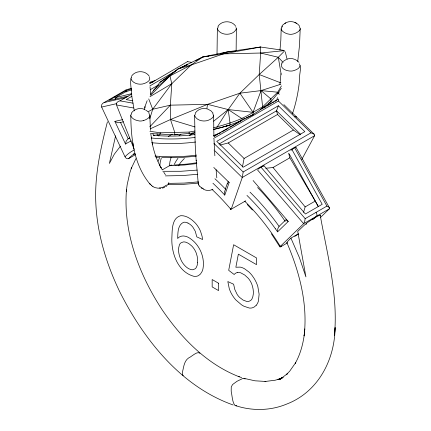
<?xml version="1.0" encoding="UTF-8"?>
<svg xmlns="http://www.w3.org/2000/svg" width="431" height="431" viewBox="0 0 431 431"><rect width="100%" height="100%" fill="white"/><g stroke="black" fill="none" stroke-linecap="round" stroke-linejoin="round"><path stroke-width="0.65" d="M218.312 26.803L217.364 28.678L217.019 54.225M235.972 27.498L236.377 28.791L236.129 50.621M299.389 63.853C301.829 68.2 299.092 73.97 299.653 78.684C298.667 90.65 296.216 102.486 292.423 113.876M227.897 181.72L229.168 182.496L224.777 195.108L222.692 192.899A145.904 72.198 56.9 0 0 212.936 183.245M281.184 28.823L280.813 40.379L279.983 50.055M300.202 28.715L299.507 45.395L297.735 61.444M198.228 183.342L195.906 156.976L195.124 143.2L194.623 115.567L195.464 113.676M212.672 113.542C215.543 116.585 210.937 119.295 208.405 120.217C203.669 122.151 196.541 120.561 194.623 115.567M236.377 28.791C233.473 36.091 220.257 36.059 217.364 28.812M131.767 95.962C131.805 89.95 129.623 83.323 131.266 77.445M300.132 65.631C299.448 68.82 295.634 70.086 292.848 70.883C288.775 71.848 279.827 69.375 281.696 64.074M314.134 134.181L311.004 132.813L278.431 100.999L278.291 99.189M283.873 104.631L314.161 134.203L314.582 135.727L242.27 177.47L243.17 171.974L213.954 143.437M258.174 169.162A3.184 0.377 -34.8 0 1 261.014 167.206L305.17 218.652L304.652 221.663L303.661 223.667L329.359 208.836C330.205 207.537 328.207 206.708 326.919 206.093L294.675 147.774L290.898 150.333M159.804 165.994L160.208 162.342L161.313 157.935M150.564 133.605L174.706 134.811L174.706 132.231L170.487 119.516L170.358 105.169L171.802 83.679L169.943 75.937L177.965 68.992L202.807 56.962L227.045 51.973M213.733 129.413C231.183 125.561 248.466 118.891 262.716 107.949L259.209 74.525L260.653 53.035L260.513 47.017L227.703 51.839L223.43 53.87L191.111 65.016L177.965 68.992L160.003 82.299L150.775 94.093M280.964 73.679L279.951 84.228M162.191 169.922L169.426 165.741L169.981 161.48L171.112 157.369M149.568 83.792L187.884 61.38M290.99 238.246L299.48 257.819L305.935 276.928L297.735 231.431L303.311 226.119A39.178 4.639 -34.8 0 1 305.051 224.546L306.651 223.183A8.049 0.954 -34.8 0 1 307.147 222.779L312.486 219.131A29.195 3.459 -34.8 0 1 314.759 217.795L315.6 217.305A31.598 3.739 -34.8 0 1 317.308 216.34L320.185 215.042C327.28 254.796 338.27 294.847 334.456 335.566L335.113 327.56C334.709 360.311 317.846 392.366 286.162 404.283C269.978 410.937 251.278 411.055 234.836 405.366C232.228 401.606 232.32 396.622 231.339 392.275A38.273 26.679 -73.4 0 1 231.188 391.025L231.258 387.011L232.535 384.576L236.958 381.306L242.858 378.434L243.968 378.353L254.969 380.805L265.949 381.467L264.93 381.5L275.129 380.234L279.918 378.876L277.925 379.501L282.483 377.685L278.911 379.528L283.172 377.276L279.854 379.409L287.622 373.515L286.243 374.798L289.724 371.145L295.671 362.665L295.267 363.333C300.068 354.751 302.794 345.161 304.162 335.458L304.124 335.814C307.917 303.86 299.405 271.649 286.841 242.551A9.665 1.142 -34.8 0 1 286.954 242.362L287.579 241.581A38.267 4.531 -34.8 0 1 288.409 240.67L290.925 238.106L298.371 233.807M304.124 335.814L304.846 328.896M268.922 103.031L268.621 104.862M206.788 108.968L207.58 104.334L239.9 93.188L261.057 90.596L280.829 84.234M144.358 109.76L144.978 106.576L147.165 100.665M242.421 167.007L244.091 158.473L293.392 130.011L300.342 134.828M115.589 135.83L109.388 163.457L114.36 154.126L120.481 146.147M107.421 121.806C101.285 145.883 95.628 170.38 95.639 195.362C95.693 228.92 105.309 261.881 119.829 291.932C144.056 339.93 180.945 386.424 233.139 404.978M276.977 99.329L277.424 97.589M303.516 212.375L305.159 206.891L315.244 201.067L289.847 157.805L288.673 153.301M149.767 118.746L152.714 109.253L171.802 83.679L191.111 65.016L202.807 56.962L223.43 53.87L260.513 47.017L283.641 50.362M158.145 161.307L159.89 156.889M225.397 188.972L227.595 182.663M227.584 184.037L227.778 183.477M115.077 99.426L115.756 97.541L125.841 91.717L131.622 89.907M278.378 105.767L216.755 141.346L243.224 167.201L304.846 131.627L278.378 105.767L276.546 110.826L277.51 114.495L293.392 130.011M281.4 85.909L277.704 92.207L261.057 90.596L253.035 112.329L253.035 114.915L246.252 117.722M286.399 219.287L286.61 220.5L288.237 221.464L277.58 231.84L275.447 228.796M135.921 158.63L131.191 168.569L131.665 167.325L129.812 172.858L127.15 184.791L126.348 191.278L126.455 189.877C123.099 232.524 139.121 274.552 162.153 309.776C181.397 338.125 206.74 364.195 239.232 376.802L238.451 376.511L241.662 377.631M279.062 92.466L278.431 93.597M301.792 159.486L314.528 135.824M131.245 114.183L130.911 114.861A6.411 3.663 0.5 0 0 130.846 115.993C132.29 119.204 136.25 120.54 139.515 120.992A6.411 3.663 0.5 0 0 141.497 120.971L143.475 120.594M284.519 51.003L278.291 57.28L259.209 74.525L239.9 93.188L228.193 109.566L216.992 127.258L216.992 128.589M281.745 26.41L283.092 24.675L285.812 22.875M281.68 63.212L282.273 62.296M131.433 76.341C135.296 70.14 145.462 70.129 149.32 76.341M195.184 113.148C197.473 109.663 202.117 107.755 206.201 108.634M217.924 26.393C221.803 20.209 231.926 20.225 235.811 26.393M131.353 113.137C134.1 109.048 140.005 107.292 144.509 109.415M262.716 107.949L270.997 101.608L277.704 93.532L281.303 88.296M320.034 215.559L320.141 215.392A8.049 0.954 -34.8 0 0 320.228 215.225L320.211 215.053M131.347 77.321L131.622 76.96M149.207 117.232L149.702 116.327A6.422 3.669 0.5 0 0 149.702 114.969L149.368 114.29M168.483 183.283L168.128 183.73M281.976 26.97L281.298 28.134A6.422 3.744 -0.5 0 0 281.298 29.518L281.793 30.439M299.41 30.563L300.089 29.405A6.411 3.739 -0.5 0 0 300.154 28.252L299.41 26.867M281.788 63.95L282.095 63.599M225.208 190.006L224.379 192.178L224.761 195.065M256.278 305.218L254.215 307.017L252.237 307.853A19.767 11.411 60 0 1 249.237 308.025L243.968 306.247A30.078 17.369 60 0 1 241.425 304.739L235.865 299.949A19.153 11.055 60 0 1 232.476 295.424A19.977 11.535 60 0 1 231.512 293.77A19.023 10.985 60 0 1 229.276 288.668L227.821 281.551L233.624 284.228L234.766 289.416L237.109 294.33A11.777 6.799 60 0 0 239.588 297.401L243.014 300.03L246.677 301.436A12.86 7.424 60 0 0 248.902 301.344L250.449 300.617A14.724 8.501 60 0 0 251.973 298.942C254.215 294.368 253.487 288.829 251.796 284.191A12.978 7.494 60 0 0 250.244 281.05A12.262 7.079 60 0 0 248.24 278.248L244.749 275.037L240.859 272.893A12.978 7.494 60 0 0 237.756 272.451M125.038 156.749A3.362 2.715 74.2 0 0 128.794 158.516L129.235 158.015A135.964 63.923 61.2 0 1 134.763 153.404M149.708 126.903L170.358 105.169L207.58 104.334L228.193 109.566L253.035 112.329L262.716 106.753L277.704 92.207L277.704 93.532M150.613 95.337L169.943 75.937L191.111 65.016M262.888 166.506L263.842 165.574L305.396 213.997L322.199 204.294L291.852 149.401M279.363 226.113L286.195 219.465M314.183 218.517L316.505 216.26A3.168 1.832 60 0 0 316.042 212.375M320.303 217.66L329.359 208.836M225.359 189.855L225.628 189.645M279.062 226.329L277.817 228.629L277.58 231.84M153.296 90.483L169.943 75.937L168.284 76.066M213.674 121.186L228.193 109.566L242.071 118.67L242.071 119.866M283.027 61.493L286.416 59.376M179 135.743L180.918 134.327M189.182 135.49L192.872 132.969M166.635 185.061L165.073 186.052M122.663 119.608L114.883 121.38L125.54 144.062L127.032 143.114A148.765 70.323 61.2 0 1 131.326 140.942M230.86 209.687L231.043 209.525A136.336 67.468 56.9 0 0 212.025 189.424M160.003 82.299L169.943 75.937M165.967 186.575L166.603 186.176M149.983 96.679L171.802 83.679M260.098 109.549L278.14 99.103M133.863 150.214A139.078 65.738 61.2 0 0 125.001 156.771L101.641 107.055C100.816 105.202 102.395 103.224 104.081 102.556L125.83 89.998L131.353 88.22M131.358 88.937L125.604 90.79L108.801 100.493L128.169 96.081M116.424 104.814C115.842 102.697 118.191 101.188 119.996 100.859L131.595 94.168M131.967 96.253L126.154 99.609L132.77 100.789M149.988 85.85L175.568 71.083M182.545 67.053L187.776 64.03M150.365 89.626L158.489 84.939M129.833 137.904L128.201 138.841L120.464 122.372A3.168 0.377 -25.2 0 1 120.174 122.539L123.449 121.79M128.783 158.495L135.426 154.659M168.198 136.568L172.26 134.224M189.236 135.657L194.473 132.635M242.023 119.985L213.706 136.32M214.223 136.476L215.387 135.803M216.556 135.129L217.72 134.456M219.471 133.448L220.634 132.775M221.803 132.101L228.214 128.395M229.965 127.387L241.629 120.653M262.037 108.871L263.201 108.197M264.37 107.524L265.534 106.85M266.703 106.177L268.454 105.169M269.617 104.496L271.368 103.483M272.532 102.81L273.701 102.136M274.865 101.463L276.616 100.455M213.501 138.486L278.431 100.999M218.991 144.051L276.546 110.826L300.612 134.332M219.988 145.091L228.209 142.957L277.51 114.495M243.17 171.974L311.004 132.813M261.019 167.206L263.842 165.574M265.776 168.273L273.038 167.508L289.847 157.805M245.799 200.781L231.221 209.202L242.238 177.561L214.051 150.026M305.17 218.652L326.919 206.093M280.042 247.011A3.362 0.399 -34.8 0 0 281.179 246.494L287.272 242.971M269.235 102.562L270.997 101.608L270.997 99.022L261.057 90.596M148.108 111.731L152.714 109.253L170.358 105.169M284.864 23.382C289.508 20.09 296.62 21.534 299.658 26.296M212.962 189.187C210.016 190.868 206.201 190.96 203.308 189.085M195.868 60.555L202.807 56.962L208.739 56.154M120.125 122.566L117.604 122.754L114.883 121.38M259.306 47.609L260.513 47.017M164.669 187.291L162.471 188.18M150.317 128.799L170.487 119.516L207.58 104.334M177.965 68.992L187.711 64.688M213.307 135.636L219.815 133.082M227.148 125.636L225.3 126.402L229.987 125.281L229.987 122.7L228.193 109.566M243.17 118.999L245.023 118.234M287.267 242.755L286.814 242.798M149.562 82.359L155.079 80.581M149.896 82.967L153.097 81.938M220.236 53.8L227.078 52.006M213.652 129.402L224.653 126.569M115.756 97.541L131.385 93.737M287.477 58.955C291.545 57.603 296.14 59.23 298.969 62.301M104.081 102.556L126.251 97.508M101.641 107.055L116.575 103.65M135.404 154.088L133.303 154.034M149.918 131.32L160.262 132.796L189.128 132.069L194.925 131.013M213.733 127.786C227.223 123.988 241.193 120.152 253.035 112.329L239.9 93.188M177.944 134.3L174.706 134.811L194.925 132.888M196.638 162.794L186.725 164.109L175.175 164.976M196.854 163.575L184.349 165.008L169.426 165.741M236.732 405.786L235.843 405.824M194.817 134.504L193.848 134.634A106.101 61.256 0 0 1 153.361 135.269A106.101 61.256 0 0 1 152.973 133.82M198.691 183.089L183.881 184.317L168.068 184.533M223.339 126.644L224.643 126.482M196.229 156.243L178.984 157.703L161.964 157.574M197.781 174.259L182.83 175.557L165.396 175.886M198.379 181.887L184.209 183.073L168.311 183.374M197.172 170.094L180.885 171.279L162.853 171.296M159.831 188.676L160.806 188.573M159.357 188.094L158.759 188.148A6.126 4.321 -8 0 1 157.854 188.158L155.16 187.663L152.779 186.585M223.43 53.87L260.653 53.035L284.309 50.621M227.703 51.839L235.434 51.181M183.358 375.412L182.378 374.9L182.378 372.659A38.289 16.286 -49.4 0 1 182.528 371.754C183.762 366.959 184.107 361.027 188.595 357.972C191.461 356.868 197.253 350.705 199.892 353.253M263.53 107.05L265.259 107.017M155.914 157.153L158.597 157.363M187.83 61.698L191.736 62.393M119.996 100.859L133.023 103.176M133.551 107.987L116.472 104.948L134.219 149.347M243.968 378.353L245.153 378.989M260.653 53.035L278.291 57.28L283.113 62.43M154.443 135.549L153.355 135.275M170.487 119.516L194.936 126.94M259.209 74.525L280.883 82.897M207.279 108.892L210.872 110.745L213.086 113.148M296.523 23.301L294.906 22.455M145.543 109.953L147.898 111.537M126.03 89.993L126.288 90.294M230.58 209.644L230.38 209.116M228.209 142.957L244.091 158.473M213.771 167.46L229.168 182.496M199.855 186.37L201.428 187.792A3.168 1.271 -51.4 0 0 202.317 188.466M247.232 204.526L252.415 210.026M257.42 169.814L303.65 223.678L280.295 246.43A139.078 81.718 51.3 0 0 244.743 201.196M253.099 180.519L288.237 221.464M273.038 167.508L305.159 206.891M150.322 184.5C134.16 165.477 130.986 139.601 130.798 115.535M271.406 233.812L279.638 246.505M149.309 77.214C151.259 80.408 146.804 82.52 144.412 83.485C139.719 85.3 132.71 83.679 130.868 78.733M148.652 112.335L149.25 113.245M163.823 172.255L165.391 174.695M280.85 245.918L281.19 246.484M198.901 185.125L198.599 184.581M162.137 169.561L160.558 166.921L161.183 167.982C156.819 160.375 153.991 151.976 152.245 143.404L152.455 144.46L150.823 133.971M329.343 207.672L295.946 147.251M315.244 201.067L318.256 206.471M289.153 153.829L318.207 206.384M125.604 90.79L126.164 91.975M148.727 98.92L152.714 109.253M285.279 51.839L287.143 59.543M134.321 110.88L131.816 96.425M132.818 142.812L133.443 146.465M278.291 57.28L281.184 74.401M230.364 209.024L230.316 208.372M150.721 94.75L150.036 86.793M216.087 169.717L216.82 177.831M196.153 160.181L196.207 160.768M150.462 130.383L149.816 115.648M214.864 155.79L214.557 151.162M214.476 149.821L213.997 139.186M213.884 135.453L213.636 115.551M125.54 144.024L126.181 141.082L127.867 139.035A151.884 72.139 61.1 0 1 129.311 138.222M189.128 132.069L189.128 133.454M160.262 132.796L160.262 134.154M144.978 106.576L144.978 107.96M187.975 223.075A12.542 7.241 60 0 0 183.574 222.31C177.556 224.987 177.922 232.966 177.664 238.494C179.415 236.231 182.512 235.509 185.206 236.226A19.589 11.308 60 0 1 188.466 237.427C199.057 243.461 205.151 256.752 202.979 268.728A25.434 14.686 60 0 1 201.977 271.675L200.463 274.035L198.529 275.581A18.959 10.947 60 0 1 196.186 276.309A19.54 11.281 60 0 1 193.508 276.212C177.583 271.584 171.242 252.884 171.861 237.772C172.292 230.289 171.57 218.043 180.772 215.683C186.456 215.392 191.504 219.104 195.286 223.01A17.024 9.832 60 0 1 198.276 226.959A16.971 9.8 60 0 1 200.571 231.415L202.058 236.183L202.597 239.534L196.8 236.856L195.248 231.199L192.964 227.309A10.673 6.163 60 0 0 190.755 224.944L189.107 223.716A13.835 7.99 60 0 0 187.975 223.08M256.278 305.218A24.082 13.905 60 0 0 258.422 301.027L259.123 294.233L257.813 286.448A20.3 11.723 60 0 0 255.928 281.702L255.454 280.759A22.347 12.903 60 0 0 253.864 278.022L252.14 275.544A18.657 10.77 60 0 0 248.962 272.031L244.652 268.836A19.551 11.287 60 0 0 240.153 267.107L235.854 267.247L238.359 254.155L256.526 264.645L256.526 257.948L233.624 244.722L228.694 270.334L234.2 274.52A14.956 8.636 60 0 1 237.761 272.467M203.518 188.886A14.309 9.956 12.8 0 1 201.67 187.636M198.723 184.549A6.551 4.908 10.5 0 1 198.276 182.097M199.801 186.391A10.279 7.505 8 0 1 198.858 185.136M278.426 93.662A3.766 2.543 68.6 0 1 279.336 94.324M157.358 135.447A101.533 58.352 -0.1 0 1 157.056 133.755M158.823 136.045A98.71 56.806 -0.2 0 1 159.249 133.842M196.563 155.117A111.758 64.338 -0.1 0 1 155.02 156.027M195.609 142.009A114.824 66.105 -0.1 0 1 151.658 142.731M194.936 137.435A111.624 64.445 0 0 1 151.173 137.979M114.123 97.234A3.168 1.832 60 0 1 114.958 96.275M169.426 165.79A5.991 3.459 -60 0 1 172.093 165.159M179.781 163.678A93.883 47.97 -2.7 0 1 184.398 158.473M178.493 165.86A91.927 50.653 6 0 1 179.889 164.157M173.962 165.089A93.43 51.731 5.7 0 1 177.928 158.382M294.669 147.779A3.184 0.377 -34.8 0 1 295.817 147.24M257.625 187.539A151.222 88.597 53.5 0 1 285.198 221.345M279.951 246.834A3.362 0.399 -34.8 0 1 280.333 246.408M246.963 195.421A148.765 87.412 51.3 0 1 275.441 228.802M250.028 192.156A151.884 89.228 51.5 0 1 279.04 226.302M306.042 224.325A7.925 0.937 -34.8 0 1 306.673 223.813M312.594 219.643A7.925 0.937 -34.8 0 1 313.563 219.061M294.777 236.393A6.336 0.749 -34.8 0 1 298.441 234.098M294.718 116.903A3.168 1.131 -45.7 0 1 296.323 117.28M214.929 178.746A149.094 74.046 57 0 1 225.51 189.139M149.191 117.227A13.458 7.688 0.5 0 1 143.453 120.567M148.873 113.736A13.458 7.688 0.5 0 1 148.981 113.849M131.423 113.962A13.458 7.688 0.5 0 1 131.73 113.628M152.962 186.472A12.671 7.322 -0.1 0 1 151.453 185.492M151.593 185.4A9.089 5.538 -3.8 0 1 150.381 184.209M150.02 184.129A7.052 4.563 -12.3 0 1 149.848 183.374M168.866 182.593A7.569 5.307 3.9 0 1 168.456 183.272M168.456 183.886A11.756 8.631 13.8 0 1 167.056 185.368M165.127 186.079A13.582 6.944 -10 0 1 162.525 187.361M162.169 187.296A7.629 4.186 -8.9 0 1 160.494 187.787A8.103 4.994 -7.9 0 1 159.341 187.943M299.362 30.553A13.458 7.85 -0.5 0 1 293.457 33.936L291.884 34.243A6.422 3.744 -0.5 0 1 289.503 34.254L287.525 33.871A13.458 7.85 -0.5 0 1 281.809 30.434M282.019 26.986A13.458 7.85 -0.5 0 1 282.601 26.41M197.624 262.431L197.161 265.437L196.18 267.656A13.334 7.699 60 0 1 195.022 268.869L192.856 269.72A11.411 6.589 60 0 1 190.777 269.537L188.934 268.793A13.264 7.661 60 0 1 183.423 263.971A13.016 7.516 60 0 1 180.961 259.85L179.84 257.027A19.061 11.007 60 0 1 178.531 250.023A20.122 11.615 60 0 1 178.574 248.315L179.425 244.754A13.102 7.564 60 0 1 181.009 242.825L183.234 241.958A12.72 7.343 60 0 1 185.809 242.211L187.717 243.009A16.583 9.574 60 0 1 189.247 243.93L191.606 245.869A11.815 6.821 60 0 1 194.02 248.8L194.376 249.355A12.978 7.494 60 0 1 195.372 251.117A12.628 7.289 60 0 1 196.197 252.97L197.166 256.197L197.657 260.302A26.329 15.204 60 0 1 197.624 262.431M218.544 283.226L212.165 279.541L212.165 286.906L218.544 290.591L218.544 283.226"/></g></svg>
